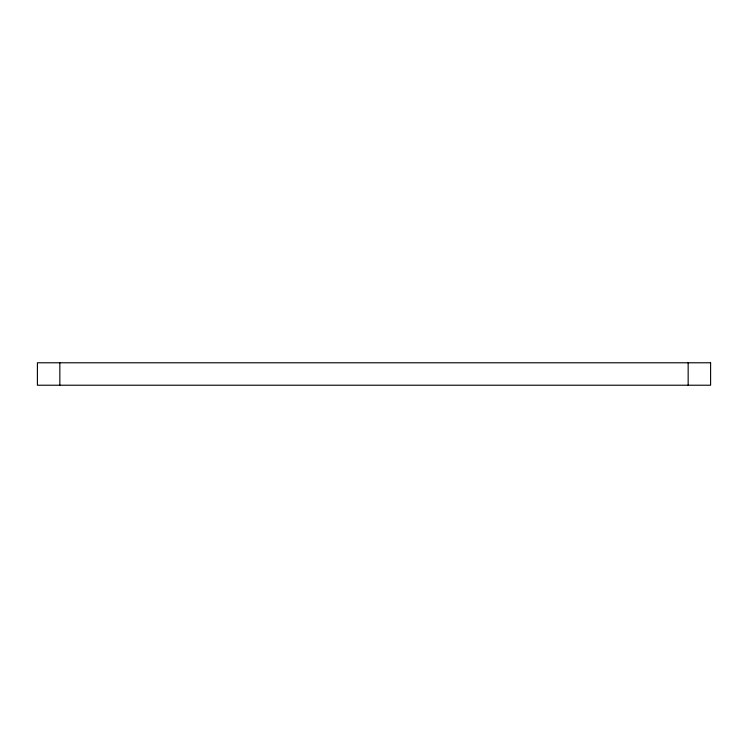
<?xml version="1.0" encoding="UTF-8"?>
<svg xmlns="http://www.w3.org/2000/svg" width="748" height="748" viewBox="0 0 748 748"><rect width="100%" height="100%" fill="white"/><g stroke="black" fill="none" stroke-linecap="round" stroke-linejoin="round"><path stroke-width="1.12" d="M688.16 362.78L688.16 385.22M59.84 362.78L59.84 385.22M710.6 362.78L37.4 362.78L37.4 385.22L710.6 385.22L710.6 362.78"/></g></svg>
